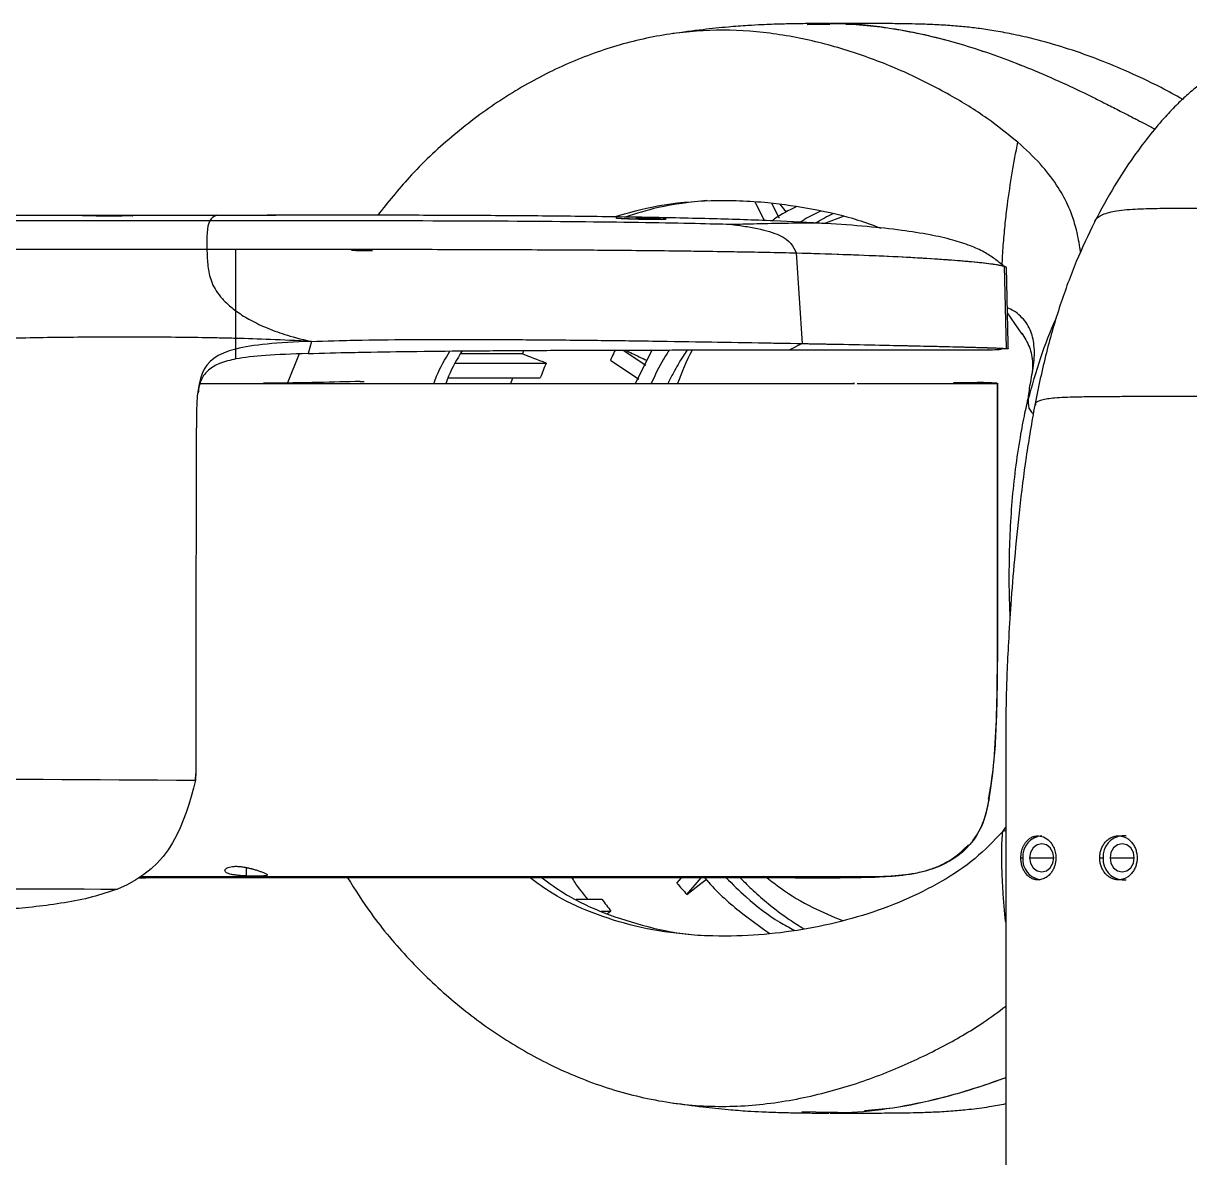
# Model space of a CAD drawing. Header units: millimetres. Extents: x 0 to 1189, y 0 to 841.
# Drawn here: x 578.7 to 651.6, y 315.5 to 386.5 of the extents above; entities that cross this region are included whole.
import ezdxf

# ---------------------------------------------------------------- set-up
doc = ezdxf.new("R2010")
doc.units = ezdxf.units.MM

msp = doc.modelspace()

# ---------------------------------------------------------------- linework, layer by layer
at = {"color": 7, "linetype": 'Continuous', "lineweight": 25}
for p, q in [((627.731, 386.399), (629.142, 386.408)), ((624.465, 375.282), (625.041, 374.13)), ((625.495, 375.222), (625.945, 374.323)), ((626.003, 375.149), (626.417, 374.647)), ((590.723, 374.473), (594.49, 374.472)), ((615.746, 374.281), (615.75, 374.283)), ((625.945, 374.323), (625.991, 374.323)), ((629.982, 374.388), (628.86, 373.975)), ((628.886, 373.944), (628.856, 373.946)), ((627.032, 372.106), (627.407, 366.44)), ((640.193, 366.129), (640.066, 371.273)), ((641.161, 367.018), (640.253, 368.352)), ((596.714, 366.574), (596.51, 365.816)), ((627.407, 366.44), (626.64, 366.039)), ((595.941, 365.794), (595.221, 363.973)), ((609.908, 365.777), (610.024, 366.039)), ((616.204, 366.03), (617.625, 365.083)), ((618.028, 366.039), (616.959, 363.932)), ((639.055, 366.039), (639.855, 366.084)), ((605.726, 365.212), (611.391, 365.212)), ((615.423, 365.396), (617.192, 364.217)), ((599.762, 364.072), (600.015, 364.072)), ((605.259, 364.302), (611.029, 364.302)), ((609.188, 363.932), (609.304, 364.302)), ((630.676, 363.932), (630.583, 363.932)), ((636.882, 364.01), (638.36, 364.01)), ((639.627, 363.945), (639.597, 363.953)), ((589.474, 340.469), (589.474, 339.522)), ((589.472, 339.136), (589.474, 339.522)), ((639.083, 337.965), (639.1, 337.974)), ((639.95, 335.915), (640.141, 336.191)), ((640.141, 335.987), (639.95, 335.915)), ((647.672, 335.652), (647.425, 335.652)), ((585.94, 333.03), (586.338, 333.029)), ((619.574, 332.688), (619.869, 333.029)), ((620.196, 331.993), (621.094, 333.029)), ((647.425, 332.902), (647.672, 332.902)), ((613.282, 331.693), (614.888, 331.693)), ((614.836, 330.937), (615.451, 330.937)), ((615.451, 330.937), (615.225, 330.782)), ((629.147, 318.359), (627.385, 318.398))]:
    msp.add_line(p, q, dxfattribs=at)
at = {"color": 8, "linetype": 'Continuous', "lineweight": 25}
for p, q in [((617.318, 374.287), (617.318, 374.208)), ((640.239, 366.103), (639.873, 366.084)), ((637.883, 335.103), (637.894, 335.105)), ((641.091, 334.277), (641.205, 334.277)), ((641.638, 334.277), (643.153, 334.277)), ((646.021, 334.277), (646.234, 334.277)), ((646.667, 334.277), (648.183, 334.277)), ((592.628, 333.677), (592.628, 333.142)), ((586.035, 333.105), (587.026, 333.106))]:
    msp.add_line(p, q, dxfattribs=at)
at = {"color": 7, "linetype": 'Continuous', "lineweight": 25, "flags": 128}
for points in [[(609.867, 365.806), (606.66, 365.806), (606.041, 365.806)], [(643.153, 334.277), (643.096, 334.612), (642.931, 334.896), (642.686, 335.085), (642.396, 335.152), (642.106, 335.085), (641.86, 334.896), (641.696, 334.612), (641.638, 334.277)], [(648.183, 334.277), (648.125, 334.612), (647.961, 334.896), (647.715, 335.085), (647.425, 335.152), (647.135, 335.085), (646.889, 334.896), (646.725, 334.612), (646.667, 334.277)], [(641.638, 334.277), (641.696, 333.942), (641.86, 333.658), (642.106, 333.469), (642.396, 333.402), (642.686, 333.469), (642.931, 333.658), (643.096, 333.942), (643.153, 334.277)], [(646.667, 334.277), (646.725, 333.942), (646.889, 333.658), (647.135, 333.469), (647.425, 333.402), (647.715, 333.469), (647.961, 333.658), (648.125, 333.942), (648.183, 334.277)], [(620.196, 331.993), (621.077, 332.679), (621.401, 332.932)]]:
    msp.add_lwpolyline(points, dxfattribs=at)
at = {"color": 7, "linetype": 'Continuous', "lineweight": 25}
for centre, radius, start, end in [((642.495, 334.363), 1.293, 94.40195, 183.81126), ((647.524, 334.363), 1.293, 94.40195, 183.81126), ((642.512, 334.197), 1.31, 176.50505, 259.47754), ((647.524, 334.191), 1.293, 176.18874, 265.59805)]:
    msp.add_arc(centre, radius, start, end, dxfattribs=at)
for points, knots in [([(640.894, 379.037), (640.266, 379.541), (638.924, 380.619), (636.589, 382.052), (633.926, 383.409), (630.983, 384.577), (627.836, 385.474), (624.554, 386.011), (621.203, 386.089), (617.857, 385.648), (614.565, 384.733), (611.37, 383.368), (608.312, 381.587), (605.441, 379.408), (602.918, 377.047), (601.498, 375.268), (600.857, 374.464)], [0, 0, 0, 0, 0.054006, 0.115386, 0.182402, 0.253396, 0.32688, 0.401635, 0.476837, 0.552326, 0.628279, 0.704738, 0.781632, 0.858823, 0.936162, 1, 1, 1, 1]), ([(629.078, 386.452), (628.782, 386.451), (628.115, 386.45), (627.113, 386.439), (626.021, 386.416), (625.033, 386.382), (623.91, 386.321), (622.655, 386.226), (621.09, 386.063), (619.925, 385.902), (619.284, 385.814)], [0, 0, 0, 0, 0.102269, 0.230721, 0.337172, 0.459994, 0.544667, 0.660184, 0.813272, 1, 1, 1, 1]), ([(629.078, 386.444), (629.148, 386.446), (629.789, 386.469), (631.022, 386.388), (632.791, 386.199), (634.61, 385.871), (636.434, 385.433), (638.266, 384.889), (640.11, 384.247), (642.015, 383.493), (643.866, 382.679), (645.32, 381.981), (646.398, 381.44), (647.225, 381.02), (648.161, 380.539), (648.922, 380.143), (649.376, 379.907), (649.476, 379.855)], [0, 0, 0, 0, 0.009765, 0.090122, 0.173205, 0.259293, 0.348637, 0.434841, 0.524978, 0.619185, 0.717585, 0.803233, 0.840467, 0.88276, 0.930112, 0.984535, 1, 1, 1, 1]), ([(651.205, 381.714), (650.758, 381.961), (649.571, 382.617), (647.754, 383.465), (645.737, 384.291), (643.868, 384.942), (642.159, 385.43), (640.719, 385.763), (639.585, 385.977), (638.57, 386.131), (637.596, 386.246), (636.597, 386.333), (635.581, 386.39), (634.644, 386.42), (633.866, 386.435), (633.076, 386.444), (632.157, 386.45), (631.157, 386.453), (630.167, 386.454), (629.483, 386.453), (629.141, 386.453)], [0, 0, 0, 0, 0.060019, 0.1594129, 0.2341888, 0.3153375, 0.3919863, 0.4418776, 0.4850635, 0.52169, 0.553788, 0.5879001, 0.6256824, 0.6616009, 0.6958805, 0.7408481, 0.8082187, 0.8660989, 0.9330977, 1, 1, 1, 1]), ([(630.145, 386.414), (630.238, 386.415), (631.317, 386.427), (633.435, 386.104), (636.037, 385.555), (638.266, 384.888), (640.111, 384.247), (642.015, 383.493), (643.866, 382.679), (645.32, 381.981), (646.398, 381.44), (647.225, 381.02), (648.162, 380.538), (648.922, 380.143), (649.376, 379.907), (649.476, 379.855)], [0, 0, 0, 0, 0.013794, 0.159556, 0.314342, 0.405094, 0.49998, 0.599146, 0.70272, 0.792879, 0.832076, 0.876595, 0.926437, 0.983722, 1, 1, 1, 1]), ([(671.162, 385.854), (670.397, 385.854), (668.808, 385.853), (666.515, 385.846), (664.735, 385.835), (663.646, 385.824), (663.105, 385.816), (662.469, 385.804), (661.679, 385.785), (660.766, 385.745), (659.827, 385.678), (659.012, 385.58), (658.324, 385.451), (657.659, 385.294), (656.975, 385.074), (656.19, 384.766), (655.466, 384.452), (654.636, 384.083), (653.819, 383.665), (653, 383.164), (652.253, 382.63), (651.549, 382.047), (650.839, 381.381), (650.062, 380.566), (649.134, 379.473), (648.067, 378.048), (646.882, 376.257), (646.11, 374.818), (645.701, 374.055)], [0, 0, 0, 0, 0.06669, 0.13843, 0.198617, 0.219855, 0.231798, 0.242926, 0.271966, 0.295546, 0.314858, 0.344576, 0.356727, 0.368765, 0.401079, 0.43045, 0.466099, 0.500035, 0.544012, 0.579918, 0.61548, 0.652607, 0.685149, 0.727159, 0.779553, 0.842768, 0.916593, 1, 1, 1, 1]), ([(639.921, 371.365), (639.922, 371.395), (639.935, 371.847), (639.998, 372.717), (640.104, 373.937), (640.273, 375.402), (640.538, 377.097), (640.777, 378.399), (640.894, 379.037)], [0, 0, 0, 0, 0.012118, 0.179831, 0.339446, 0.488084, 0.749392, 1, 1, 1, 1]), ([(644.825, 372.147), (644.81, 372.242), (644.729, 372.765), (644.539, 373.795), (644.062, 375.119), (643.309, 376.441), (642.276, 377.765), (641.381, 378.589), (640.894, 379.037)], [0, 0, 0, 0, 0.034463, 0.190066, 0.376047, 0.54982, 0.755189, 1, 1, 1, 1]), ([(615.609, 374.358), (616.522, 374.613), (618.528, 375.175), (621.779, 375.442), (625.042, 375.338), (628.104, 374.881), (630.466, 374.35), (631.846, 373.835), (632.319, 373.658)], [0, 0, 0, 0, 0.166565, 0.366177, 0.575603, 0.744214, 0.912299, 1, 1, 1, 1]), ([(621.444, 375.381), (620.421, 375.275), (618.692, 375.096), (617.021, 374.564), (616.339, 374.347)], [0, 0, 0, 0, 0.5920319, 1, 1, 1, 1]), ([(627.043, 374.999), (626.574, 374.769), (626.047, 374.512), (625.57, 374.153), (625.519, 374.114)], [0, 0, 0, 0, 0.891851, 1, 1, 1, 1]), ([(574.806, 374.473), (577.067, 374.473), (582.375, 374.473), (587.678, 374.473), (590.723, 374.473)], [0, 0, 0, 0, 0.426002, 1, 1, 1, 1]), ([(583.965, 374.411), (583.934, 374.411), (583.873, 374.411), (583.782, 374.412), (583.692, 374.412), (583.603, 374.412), (583.515, 374.413), (583.428, 374.413), (583.273, 374.415), (583.058, 374.417), (582.815, 374.42), (582.618, 374.424), (582.501, 374.427), (582.437, 374.43), (582.405, 374.432), (582.388, 374.434), (582.391, 374.435), (582.392, 374.435)], [0, 0, 0, 0, 0.036192, 0.072031, 0.107639, 0.143135, 0.178644, 0.214289, 0.250194, 0.375246, 0.500002, 0.62493, 0.749918, 0.812849, 0.875072, 0.937238, 1, 1, 1, 1]), ([(582.392, 374.435), (582.392, 374.436), (582.391, 374.436), (582.395, 374.437), (582.403, 374.438), (582.418, 374.439), (582.447, 374.441), (582.513, 374.443), (582.632, 374.445), (582.829, 374.447), (583.072, 374.448), (583.303, 374.449), (583.5, 374.45), (583.652, 374.45), (583.808, 374.45), (583.914, 374.45), (583.967, 374.45)], [0, 0, 0, 0, 0.031545, 0.063014, 0.094485, 0.126038, 0.188268, 0.250553, 0.374784, 0.500096, 0.625665, 0.749975, 0.812182, 0.874397, 0.93719, 1, 1, 1, 1]), ([(583.967, 374.415), (583.937, 374.415), (583.878, 374.415), (583.789, 374.415), (583.702, 374.415), (583.616, 374.416), (583.53, 374.416), (583.446, 374.416), (583.299, 374.417), (583.095, 374.419), (582.862, 374.421), (582.667, 374.424), (582.544, 374.427), (582.47, 374.429), (582.429, 374.431), (582.401, 374.433), (582.395, 374.434), (582.392, 374.434)], [0, 0, 0, 0, 0.036836, 0.073345, 0.109639, 0.145835, 0.182049, 0.218399, 0.255, 0.377629, 0.500702, 0.623483, 0.746152, 0.809745, 0.872838, 0.93605, 1, 1, 1, 1]), ([(585.54, 374.433), (585.54, 374.432), (585.541, 374.432), (585.535, 374.431), (585.525, 374.429), (585.51, 374.428), (585.49, 374.427), (585.464, 374.426), (585.409, 374.424), (585.3, 374.421), (585.102, 374.418), (584.861, 374.415), (584.628, 374.413), (584.431, 374.412), (584.278, 374.411), (584.123, 374.411), (584.018, 374.411), (583.965, 374.411)], [0, 0, 0, 0, 0.03601, 0.071729, 0.107273, 0.142763, 0.178319, 0.21406, 0.250103, 0.375446, 0.500049, 0.624774, 0.749855, 0.812888, 0.875158, 0.937312, 1, 1, 1, 1]), ([(583.967, 374.45), (583.994, 374.45), (584.047, 374.45), (584.127, 374.45), (584.207, 374.45), (584.311, 374.45), (584.44, 374.449), (584.639, 374.449), (584.873, 374.447), (585.117, 374.445), (585.313, 374.443), (585.431, 374.44), (585.494, 374.438), (585.526, 374.436), (585.543, 374.435), (585.541, 374.433), (585.54, 374.433)], [0, 0, 0, 0, 0.031447, 0.062807, 0.094161, 0.125591, 0.187773, 0.249963, 0.374253, 0.499847, 0.625007, 0.749163, 0.811439, 0.87371, 0.936856, 1, 1, 1, 1]), ([(585.54, 374.432), (585.538, 374.431), (585.534, 374.431), (585.522, 374.43), (585.506, 374.428), (585.485, 374.428), (585.459, 374.427), (585.429, 374.426), (585.367, 374.424), (585.253, 374.422), (585.059, 374.419), (584.827, 374.417), (584.607, 374.416), (584.419, 374.415), (584.271, 374.415), (584.12, 374.415), (584.018, 374.415), (583.967, 374.415)], [0, 0, 0, 0, 0.036538, 0.072781, 0.108837, 0.144817, 0.180834, 0.216998, 0.25342, 0.375976, 0.498919, 0.621951, 0.744837, 0.808689, 0.872095, 0.935663, 1, 1, 1, 1]), ([(628.932, 373.945), (627.835, 374.004), (625.475, 374.131), (621.717, 374.245), (617.567, 374.336), (613.129, 374.397), (608.486, 374.437), (603.702, 374.459), (598.84, 374.47), (595.58, 374.472), (593.949, 374.472)], [0, 0, 0, 0, 0.093949, 0.202202, 0.321535, 0.44898, 0.582459, 0.720101, 0.859955, 1, 1, 1, 1]), ([(617.321, 374.204), (617.291, 374.205), (617.231, 374.206), (617.141, 374.208), (617.053, 374.21), (616.966, 374.213), (616.879, 374.215), (616.795, 374.218), (616.691, 374.222), (616.57, 374.226), (616.436, 374.231), (616.31, 374.237), (616.157, 374.244), (615.992, 374.253), (615.872, 374.262), (615.805, 374.269), (615.769, 374.273), (615.748, 374.277), (615.747, 374.28), (615.746, 374.281)], [0, 0, 0, 0, 0.036228, 0.072079, 0.107677, 0.143151, 0.178631, 0.214251, 0.250145, 0.312344, 0.375136, 0.437818, 0.500119, 0.62505, 0.749952, 0.812385, 0.875009, 0.937416, 1, 1, 1, 1]), ([(617.318, 374.208), (617.289, 374.208), (617.231, 374.21), (617.144, 374.212), (617.058, 374.214), (616.974, 374.216), (616.89, 374.219), (616.808, 374.221), (616.663, 374.226), (616.463, 374.234), (616.232, 374.244), (616.038, 374.254), (615.912, 374.262), (615.835, 374.269), (615.791, 374.273), (615.76, 374.277), (615.751, 374.28), (615.746, 374.281)], [0, 0, 0, 0, 0.036929, 0.073521, 0.109885, 0.146133, 0.182376, 0.218726, 0.255293, 0.378118, 0.501325, 0.624207, 0.746869, 0.810343, 0.873298, 0.936321, 1, 1, 1, 1]), ([(616.999, 374.293), (617.025, 374.292), (617.078, 374.291), (617.158, 374.29), (617.238, 374.289), (617.291, 374.288), (617.318, 374.287)], [0, 0, 0, 0, 0.250437, 0.500191, 0.749851, 1, 1, 1, 1]), ([(617.318, 374.287), (617.344, 374.287), (617.397, 374.286), (617.475, 374.284), (617.553, 374.283), (617.656, 374.28), (617.782, 374.277), (617.977, 374.272), (618.207, 374.265), (618.449, 374.257), (618.646, 374.247), (618.767, 374.24), (618.834, 374.233), (618.87, 374.229), (618.891, 374.225), (618.892, 374.222), (618.893, 374.22)], [0, 0, 0, 0, 0.031453, 0.062816, 0.094158, 0.125548, 0.187773, 0.24994, 0.374267, 0.499842, 0.624945, 0.749128, 0.811569, 0.873723, 0.937037, 1, 1, 1, 1]), ([(628.609, 374.723), (628.49, 374.677), (628.031, 374.497), (627.605, 374.228), (627.288, 374.027)], [0, 0, 0, 0, 0.257871, 1, 1, 1, 1]), ([(629.329, 374.547), (629.153, 374.464), (628.794, 374.292), (628.449, 374.084), (628.272, 373.978)], [0, 0, 0, 0, 0.487149, 1, 1, 1, 1]), ([(623.012, 373.879), (622.632, 373.89), (621.188, 373.93), (617.116, 374.011), (607.735, 374.115), (597.175, 374.115), (590.352, 374.115)], [0, 0, 0, 0, 0.125, 0.25, 0.5, 1, 1, 1, 1]), ([(618.893, 374.22), (618.892, 374.22), (618.89, 374.218), (618.881, 374.216), (618.867, 374.214), (618.848, 374.212), (618.824, 374.21), (618.795, 374.208), (618.736, 374.205), (618.623, 374.201), (618.429, 374.198), (618.195, 374.197), (617.971, 374.198), (617.78, 374.2), (617.629, 374.202), (617.475, 374.204), (617.371, 374.207), (617.318, 374.208)], [0, 0, 0, 0, 0.036716, 0.073104, 0.109278, 0.145357, 0.181456, 0.217696, 0.254191, 0.376748, 0.499596, 0.622541, 0.745158, 0.808889, 0.872187, 0.935681, 1, 1, 1, 1]), ([(618.893, 374.22), (618.894, 374.22), (618.897, 374.218), (618.895, 374.216), (618.89, 374.214), (618.877, 374.211), (618.852, 374.208), (618.805, 374.205), (618.743, 374.201), (618.641, 374.198), (618.477, 374.195), (618.233, 374.193), (617.998, 374.194), (617.797, 374.196), (617.641, 374.198), (617.482, 374.2), (617.375, 374.203), (617.321, 374.204)], [0, 0, 0, 0, 0.0313823, 0.0626337, 0.0938405, 0.1250873, 0.1879101, 0.250166, 0.3129893, 0.3753023, 0.5001758, 0.6250178, 0.749893, 0.8124796, 0.8749671, 0.9374142, 1, 1, 1, 1]), ([(623.012, 373.879), (623.176, 373.86), (623.737, 373.791), (624.919, 373.586), (626.584, 373.091), (626.853, 372.5), (627.032, 372.106)], [0, 0, 0, 0, 0.125, 0.25, 0.5, 1, 1, 1, 1]), ([(640.024, 371.285), (639.836, 371.436), (639.446, 371.75), (638.757, 372.192), (637.877, 372.594), (636.743, 372.953), (635.301, 373.27), (633.509, 373.545), (631.335, 373.78), (629.756, 373.888), (628.899, 373.946)], [0, 0, 0, 0, 0.063814, 0.132441, 0.213074, 0.312756, 0.437451, 0.591683, 0.778573, 1, 1, 1, 1]), ([(645.689, 374.03), (645.303, 373.225), (644.527, 371.608), (643.523, 368.862), (642.636, 365.867), (642.185, 363.696), (641.956, 362.591)], [0, 0, 0, 0, 0.2438473, 0.4893096, 0.7399968, 1, 1, 1, 1]), ([(492.557, 372.339), (500.965, 372.338), (511.475, 372.336), (521.032, 372.333), (523.828, 372.332), (524.747, 372.332), (526.562, 372.332), (531.04, 372.33), (538.711, 372.328), (546.631, 372.327), (551.42, 372.327), (553.373, 372.327), (554.369, 372.328), (557.414, 372.328), (567.938, 372.33), (580.082, 372.334), (590.176, 372.338)], [0, 0, 0, 0, 0.25, 0.3125, 0.3125, 0.34375, 0.34375, 0.375, 0.5, 0.625, 0.65625, 0.65625, 0.6875, 0.6875, 0.75, 1, 1, 1, 1]), ([(590.176, 372.338), (590.184, 372.023), (590.196, 371.551), (590.26, 371.081), (590.32, 370.768), (590.359, 370.612), (590.516, 370.141), (590.676, 369.825), (591.061, 369.329), (591.214, 369.161), (591.567, 368.822), (591.766, 368.653), (591.99, 368.487)], [0, 0, 0, 0, 0.25, 0.375, 0.375, 0.5, 0.5, 0.75, 0.75, 0.875, 0.875, 1, 1, 1, 1]), ([(591.99, 372.338), (593.818, 372.339), (597.468, 372.339), (602.894, 372.335), (608.205, 372.323), (613.323, 372.299), (618.141, 372.26), (622.586, 372.203), (626.592, 372.124), (630.112, 372.019), (633.092, 371.894), (635.539, 371.758), (637.464, 371.618), (638.895, 371.479), (639.802, 371.348), (640.217, 371.247), (640.148, 371.202), (640.125, 371.187)], [0, 0, 0, 0, 0.086474, 0.172612, 0.257289, 0.339471, 0.41826, 0.49167, 0.560782, 0.625735, 0.687338, 0.745052, 0.801407, 0.857266, 0.913423, 0.970594, 1, 1, 1, 1]), ([(591.99, 368.487), (591.99, 368.566), (591.99, 368.724), (591.99, 369.041), (591.99, 369.44), (591.99, 369.919), (591.99, 370.423), (591.99, 370.906), (591.99, 371.391), (591.99, 371.853), (591.99, 372.176), (591.99, 372.338)], [0, 0, 0, 0, 0.0625, 0.125001, 0.250005, 0.375565, 0.499462, 0.642853, 0.749997, 0.874999, 1, 1, 1, 1]), ([(591.99, 368.487), (591.99, 368.607), (591.99, 368.849), (591.99, 369.221), (591.99, 369.603), (591.99, 369.997), (591.99, 370.413), (591.99, 370.871), (591.99, 371.517), (591.99, 372.015), (591.99, 372.338)], [0, 0, 0, 0, 0.094705, 0.191997, 0.291884, 0.394371, 0.499462, 0.615456, 0.749997, 1, 1, 1, 1]), ([(591.99, 368.487), (591.99, 368.607), (591.99, 368.849), (591.99, 369.221), (591.99, 369.603), (591.99, 369.997), (591.99, 370.413), (591.99, 370.871), (591.99, 371.517), (591.99, 372.015), (591.99, 372.338)], [0, 0, 0, 0, 0.094705, 0.191997, 0.291884, 0.394371, 0.499462, 0.615456, 0.749997, 1, 1, 1, 1]), ([(599.223, 372.274), (599.403, 372.27), (599.837, 372.262), (600.27, 372.253), (600.523, 372.248)], [0, 0, 0, 0, 0.416497, 1, 1, 1, 1]), ([(627.032, 372.106), (628.026, 372.078), (629.969, 372.023), (632.542, 371.918), (634.757, 371.805), (636.599, 371.685), (638.21, 371.551), (639.494, 371.407), (639.873, 371.317), (640.063, 371.273)], [0, 0, 0, 0, 0.143063, 0.279803, 0.411751, 0.54044, 0.667366, 0.833187, 1, 1, 1, 1]), ([(627.032, 372.106), (628.026, 372.078), (629.969, 372.023), (632.542, 371.918), (634.758, 371.805), (636.597, 371.685), (638.218, 371.551), (639.456, 371.408), (640.16, 371.276), (640.136, 371.214), (640.125, 371.187)], [0, 0, 0, 0, 0.126761, 0.24792, 0.364834, 0.478859, 0.591322, 0.738248, 0.887223, 1, 1, 1, 1]), ([(640.302, 366.113), (640.283, 366.961), (640.246, 368.654), (640.21, 370.349), (640.192, 371.195)], [0, 0, 0, 0, 0.500417, 1, 1, 1, 1]), ([(591.99, 366.759), (591.99, 366.791), (591.99, 366.861), (591.99, 366.969), (591.99, 367.065), (591.99, 367.139), (591.99, 367.19), (591.99, 367.24), (591.99, 367.309), (591.99, 367.434), (591.99, 367.614), (591.99, 367.831), (591.99, 368.047), (591.989, 368.265), (591.989, 368.412), (591.99, 368.487)], [0, 0, 0, 0, 0.056845, 0.123492, 0.191976, 0.224415, 0.254324, 0.281215, 0.312214, 0.374597, 0.500148, 0.625298, 0.750119, 0.871347, 1, 1, 1, 1]), ([(591.99, 368.487), (592.227, 368.31), (592.494, 368.135), (593.112, 367.789), (593.468, 367.616), (594.037, 367.373), (594.233, 367.294), (594.63, 367.145), (594.83, 367.075), (595.484, 366.868), (595.992, 366.733), (596.714, 366.574)], [0, 0, 0, 0, 0.25, 0.25, 0.5, 0.5, 0.625, 0.625, 0.75, 0.75, 1, 1, 1, 1]), ([(591.99, 366.759), (591.99, 366.796), (591.99, 366.881), (591.99, 367.025), (591.99, 367.201), (591.99, 367.401), (591.99, 367.682), (591.99, 368.044), (591.99, 368.336), (591.99, 368.487)], [0, 0, 0, 0, 0.0661, 0.150872, 0.254325, 0.374645, 0.50015, 0.742768, 1, 1, 1, 1]), ([(591.99, 368.487), (592.227, 368.31), (592.494, 368.135), (593.112, 367.789), (593.468, 367.616), (594.037, 367.373), (594.233, 367.294), (594.63, 367.145), (594.83, 367.075), (595.484, 366.868), (595.992, 366.733), (596.714, 366.574)], [0, 0, 0, 0, 0.25, 0.25, 0.5, 0.5, 0.625, 0.625, 0.75, 0.75, 1, 1, 1, 1]), ([(591.99, 366.759), (591.99, 366.796), (591.99, 366.881), (591.99, 367.025), (591.99, 367.201), (591.99, 367.401), (591.99, 367.682), (591.99, 368.044), (591.99, 368.336), (591.99, 368.487)], [0, 0, 0, 0, 0.0661, 0.150872, 0.254325, 0.374645, 0.50015, 0.742768, 1, 1, 1, 1]), ([(641.545, 362.912), (641.583, 363.235), (641.667, 363.937), (641.928, 365.119), (641.96, 366.108), (641.832, 366.84), (641.677, 367.318), (641.425, 367.763), (641.077, 368.158), (640.7, 368.472), (640.377, 368.61), (640.246, 368.666)], [0, 0, 0, 0, 0.149252, 0.325222, 0.520934, 0.602089, 0.684186, 0.769347, 0.8565, 0.941822, 1, 1, 1, 1]), ([(641.545, 362.912), (641.795, 363.802), (642.287, 365.549), (642.944, 367.24), (643.306, 368.02), (643.317, 368.044)], [0, 0, 0, 0, 0.501324, 0.984517, 1, 1, 1, 1]), ([(641.143, 367.09), (641.318, 366.81), (641.654, 366.274), (641.855, 365.368), (641.803, 364.733), (641.783, 364.495)], [0, 0, 0, 0, 0.405371, 0.777323, 1, 1, 1, 1]), ([(591.99, 366.759), (591.641, 366.768), (591.294, 366.776), (590.592, 366.791), (590.236, 366.797), (589.149, 366.815), (587.662, 366.834), (586.151, 366.842), (584.654, 366.844), (583.916, 366.842), (581.726, 366.829), (580.293, 366.811), (577.419, 366.76), (575.982, 366.729), (574.572, 366.692)], [0, 0, 0, 0, 0.0625, 0.0625, 0.125, 0.125, 0.25, 0.375, 0.375, 0.5, 0.5, 0.75, 0.75, 1, 1, 1, 1]), ([(591.99, 366.098), (591.99, 366.119), (591.99, 366.159), (591.99, 366.216), (591.99, 366.278), (591.989, 366.347), (591.99, 366.411), (591.99, 366.464), (591.99, 366.505), (591.99, 366.545), (591.99, 366.599), (591.99, 366.67), (591.99, 366.729), (591.99, 366.759)], [0, 0, 0, 0, 0.0880149, 0.1716376, 0.2521651, 0.3733821, 0.4987546, 0.5649591, 0.6294513, 0.6910063, 0.7509218, 0.8710132, 1, 1, 1, 1]), ([(591.99, 366.098), (591.99, 366.118), (591.99, 366.157), (591.99, 366.213), (591.99, 366.281), (591.99, 366.35), (591.99, 366.453), (591.99, 366.582), (591.99, 366.7), (591.99, 366.759)], [0, 0, 0, 0, 0.081885, 0.165895, 0.252206, 0.39187, 0.498838, 0.750924, 1, 1, 1, 1]), ([(591.99, 366.098), (591.99, 366.118), (591.99, 366.157), (591.99, 366.213), (591.99, 366.281), (591.99, 366.35), (591.99, 366.453), (591.99, 366.582), (591.99, 366.7), (591.99, 366.759)], [0, 0, 0, 0, 0.081885, 0.165895, 0.252206, 0.39187, 0.498838, 0.750924, 1, 1, 1, 1]), ([(596.714, 366.574), (597.64, 366.602), (599.647, 366.662), (602.855, 366.693), (606.414, 366.702), (610.209, 366.684), (614.126, 366.648), (617.978, 366.599), (621.66, 366.542), (625.08, 366.483), (628.224, 366.425), (631.014, 366.37), (633.607, 366.317), (635.921, 366.265), (637.841, 366.217), (639.233, 366.175), (640.04, 366.142), (640.367, 366.121), (640.284, 366.114), (640.275, 366.114)], [0, 0, 0, 0, 0.046816, 0.101533, 0.162329, 0.227413, 0.295055, 0.363616, 0.427758, 0.49031, 0.550469, 0.608112, 0.663826, 0.729912, 0.795028, 0.860012, 0.925547, 0.992165, 1, 1, 1, 1]), ([(627.407, 366.44), (628.399, 366.421), (630.348, 366.384), (632.897, 366.332), (635.081, 366.284), (636.884, 366.241), (638.45, 366.2), (639.669, 366.16), (640.012, 366.14), (640.182, 366.129)], [0, 0, 0, 0, 0.14052, 0.275903, 0.407701, 0.537338, 0.666069, 0.834973, 1, 1, 1, 1]), ([(591.99, 366.098), (589.626, 365.504), (589.527, 364.176), (589.513, 360.996), (589.513, 360.886), (589.513, 360.871), (589.513, 360.87), (589.513, 360.867), (589.513, 360.862), (589.513, 360.845), (589.512, 360.805), (589.512, 360.669), (589.511, 360.339), (589.508, 359.595), (589.503, 357.971), (589.489, 352.098), (589.48, 344.897), (589.472, 339.136)], [0, 0, 0, 0, 0.25, 0.257813, 0.258789, 0.258789, 0.259033, 0.259033, 0.259277, 0.259766, 0.261719, 0.265625, 0.28125, 0.3125, 0.375, 0.5, 1, 1, 1, 1]), ([(596.51, 365.816), (597.421, 365.841), (599.396, 365.894), (602.551, 365.942), (606.051, 365.981), (609.782, 366.007), (613.631, 366.024), (617.41, 366.034), (621.018, 366.038), (624.364, 366.039), (627.43, 366.039), (630.144, 366.039), (632.657, 366.039), (634.891, 366.039), (636.733, 366.039), (638.061, 366.039), (638.819, 366.039), (639.122, 366.039), (639.042, 366.039), (639.036, 366.039)], [0, 0, 0, 0, 0.0474833, 0.1030158, 0.1647172, 0.2307434, 0.2993087, 0.3687166, 0.4335273, 0.4965632, 0.5569546, 0.6145429, 0.66995, 0.735398, 0.7996816, 0.8637407, 0.9283431, 0.9940846, 1, 1, 1, 1]), ([(604.37, 363.932), (604.427, 364.089), (604.689, 364.814), (605.076, 365.464), (605.379, 365.972)], [0, 0, 0, 0, 0.2170076, 1, 1, 1, 1]), ([(606.133, 365.979), (605.828, 365.468), (605.439, 364.817), (605.177, 364.089), (605.12, 363.932)], [0, 0, 0, 0, 0.783684, 1, 1, 1, 1]), ([(615.715, 366.039), (615.676, 365.955), (615.576, 365.743), (615.481, 365.527), (615.423, 365.396)], [0, 0, 0, 0, 0.39395, 1, 1, 1, 1]), ([(616.345, 366.031), (616.635, 365.891), (617.085, 365.673), (617.534, 365.456), (617.693, 365.379)], [0, 0, 0, 0, 0.64605, 1, 1, 1, 1]), ([(619.109, 366.039), (618.98, 365.848), (618.537, 365.191), (618.2, 364.454), (617.962, 363.932)], [0, 0, 0, 0, 0.292046, 1, 1, 1, 1]), ([(620.209, 366.039), (620.124, 365.91), (619.822, 365.445), (619.416, 364.745), (619.122, 364.157), (619.009, 363.932)], [0, 0, 0, 0, 0.192754, 0.690702, 1, 1, 1, 1]), ([(620.537, 366.039), (620.528, 366.023), (620.155, 365.363), (619.877, 364.639), (619.606, 363.932)], [0, 0, 0, 0, 0.024316, 1, 1, 1, 1]), ([(626.64, 366.039), (627.605, 366.039), (629.497, 366.039), (631.971, 366.039), (634.081, 366.039), (635.817, 366.039), (637.315, 366.039), (638.471, 366.039), (638.788, 366.039), (638.944, 366.039)], [0, 0, 0, 0, 0.142167, 0.278483, 0.410646, 0.540235, 0.668666, 0.837037, 1, 1, 1, 1]), ([(639.029, 366.039), (639.224, 366.05), (639.51, 366.066), (639.767, 366.079), (639.848, 366.083)], [0, 0, 0, 0, 0.684769, 1, 1, 1, 1]), ([(591.99, 365.473), (591.644, 365.397), (591.032, 365.263), (590.261, 364.837), (589.753, 364.181), (589.669, 363.648), (589.623, 363.36)], [0, 0, 0, 0, 0.306576, 0.542166, 0.752322, 1, 1, 1, 1]), ([(589.767, 363.932), (590.239, 363.932), (591.961, 363.932), (595.234, 363.932), (599.491, 363.932), (603.897, 363.932), (608.35, 363.932), (612.773, 363.932), (617.086, 363.932), (621.22, 363.932), (625.077, 363.932), (628.284, 363.932), (629.986, 363.932), (630.676, 363.932)], [0, 0, 0, 0, 0.037561, 0.137093, 0.236555, 0.335869, 0.435111, 0.534467, 0.633959, 0.733488, 0.832925, 0.932215, 1, 1, 1, 1]), ([(630.851, 363.932), (631.125, 363.932), (632.45, 363.932), (634.371, 363.932), (636.56, 363.932), (638.171, 363.932), (639.278, 363.934), (639.511, 363.942), (639.627, 363.945)], [0, 0, 0, 0, 0.049572, 0.239959, 0.430586, 0.621187, 0.811182, 1, 1, 1, 1]), ([(639.069, 337.944), (639.152, 338.426), (639.333, 339.469), (639.494, 341.124), (639.559, 342.517), (639.589, 343.488), (639.602, 343.996), (639.612, 344.447), (639.62, 344.901), (639.644, 346.601), (639.642, 350.048), (639.641, 353.657), (639.64, 356.446), (639.64, 357.999), (639.64, 359.909), (639.639, 361.922), (639.639, 363.274), (639.639, 363.953)], [0, 0, 0, 0, 0.056621, 0.122224, 0.192843, 0.216805, 0.234031, 0.251352, 0.268769, 0.286284, 0.447127, 0.66564, 0.701898, 0.768243, 0.844364, 0.921842, 1, 1, 1, 1]), ([(639.1, 337.974), (639.229, 338.663), (639.45, 340.32), (639.627, 344.246), (639.627, 349.463), (639.627, 356.227), (639.627, 361.373), (639.627, 363.945)], [0, 0, 0, 0, 0.125, 0.25, 0.5, 0.75, 1, 1, 1, 1]), ([(641.957, 362.596), (641.768, 361.513), (641.394, 359.365), (640.995, 356.121), (640.686, 353.046), (640.465, 350.279), (640.312, 347.911), (640.216, 345.929), (640.165, 344.235), (640.138, 342.25), (640.142, 339.827), (640.141, 336.974), (640.141, 334.296), (640.141, 332.037), (640.141, 330.244), (640.141, 328.792), (640.141, 327.309), (640.141, 325.665), (640.141, 323.845), (640.141, 321.987), (640.141, 319.972), (640.141, 317.65), (640.141, 314.958), (640.141, 311.979), (640.141, 308.864), (640.141, 305.845), (640.141, 303.463), (640.141, 301.644), (640.141, 300.139), (640.141, 298.306), (640.141, 296.093), (640.141, 293.602), (640.142, 291.313), (640.14, 289.34), (640.15, 287.665), (640.188, 285.879), (640.274, 283.821), (640.423, 281.372), (640.642, 278.492), (640.956, 275.27), (641.367, 271.857), (641.759, 269.597), (641.957, 268.458)], [0, 0, 0, 0, 0.036311, 0.07202, 0.105554, 0.135462, 0.160515, 0.180978, 0.198373, 0.21408, 0.243678, 0.274893, 0.304174, 0.328241, 0.346243, 0.360774, 0.374116, 0.393054, 0.412688, 0.431598, 0.451736, 0.476321, 0.504914, 0.536758, 0.570383, 0.603289, 0.632078, 0.645613, 0.660726, 0.679612, 0.703497, 0.730606, 0.75828, 0.775788, 0.792912, 0.811156, 0.832242, 0.858107, 0.889095, 0.924263, 0.96185, 1, 1, 1, 1]), ([(641.597, 363.299), (641.551, 363.094), (641.465, 362.717), (641.273, 361.856), (641.012, 360.489), (640.729, 358.617), (640.516, 356.588), (640.388, 354.553), (640.338, 352.53), (640.339, 350.766), (640.387, 349.683), (640.406, 349.267)], [0, 0, 0, 0, 0.065181, 0.119874, 0.239038, 0.379621, 0.517644, 0.65247, 0.785312, 0.917381, 1, 1, 1, 1]), ([(488.714, 339.502), (494.168, 339.477), (503.238, 339.471), (513.784, 339.478), (518.85, 339.479), (521.305, 339.479), (522.511, 339.478), (523.108, 339.478), (523.405, 339.477), (523.553, 339.477), (523.627, 339.477), (523.664, 339.477), (523.682, 339.477), (523.691, 339.477), (523.695, 339.477), (523.698, 339.477), (523.7, 339.477), (529.101, 339.472), (536.271, 339.446), (544.553, 339.399), (548.867, 339.372), (551.091, 339.358), (552.223, 339.351), (552.795, 339.348), (553.082, 339.346), (553.225, 339.345), (553.298, 339.344), (553.334, 339.344), (553.352, 339.344), (553.361, 339.344), (553.365, 339.344), (553.367, 339.344), (553.368, 339.344), (553.368, 339.344), (563.918, 339.279), (576.695, 339.207), (589.472, 339.136)], [0, 0, 0, 0, 0.125, 0.1875, 0.21875, 0.234375, 0.242187, 0.246094, 0.248047, 0.249023, 0.249512, 0.249756, 0.249878, 0.249939, 0.249969, 0.249969, 0.25, 0.25, 0.5, 0.625, 0.6875, 0.71875, 0.734375, 0.742187, 0.746094, 0.748047, 0.749023, 0.749512, 0.749756, 0.749878, 0.749939, 0.749969, 0.749969, 0.75, 0.75, 1, 1, 1, 1]), ([(637.912, 335.103), (638.18, 335.481), (638.8, 336.353), (638.993, 337.382), (639.103, 337.966)], [0, 0, 0, 0, 0.4329576, 1, 1, 1, 1]), ([(639.95, 335.915), (639.39, 335.334), (638.225, 334.125), (636.104, 332.734), (633.74, 331.555), (631.169, 330.629), (628.475, 329.947), (625.729, 329.517), (622.861, 329.332), (619.937, 329.451), (617.013, 329.93), (614.29, 330.788), (612.061, 331.8), (610.844, 332.694), (610.389, 333.029)], [0, 0, 0, 0, 0.071192, 0.148021, 0.22996, 0.315805, 0.403972, 0.492666, 0.580004, 0.678156, 0.772017, 0.861886, 0.948288, 1, 1, 1, 1]), ([(640.141, 330.255), (640.123, 330.404), (640.066, 330.88), (640.005, 331.696), (639.937, 332.716), (639.899, 333.747), (639.875, 334.829), (639.924, 335.537), (639.95, 335.915)], [0, 0, 0, 0, 0.077397, 0.247697, 0.424536, 0.610496, 0.791696, 1, 1, 1, 1]), ([(641.091, 334.277), (641.092, 334.305), (641.092, 334.361), (641.098, 334.444), (641.106, 334.525), (641.118, 334.606), (641.133, 334.684), (641.152, 334.762), (641.175, 334.838), (641.202, 334.912), (641.232, 334.985), (641.267, 335.056), (641.306, 335.126), (641.35, 335.195), (641.429, 335.304), (641.557, 335.439), (641.75, 335.566), (641.967, 335.643), (642.258, 335.665), (642.619, 335.568), (642.899, 335.322), (643.057, 335.101), (643.137, 334.955), (643.201, 334.799), (643.246, 334.634), (643.274, 334.458), (643.278, 334.338), (643.279, 334.277)], [0, 0, 0, 0, 0.019408, 0.038574, 0.057558, 0.076425, 0.095246, 0.114094, 0.133049, 0.152196, 0.171623, 0.191426, 0.211703, 0.232557, 0.254096, 0.317579, 0.382098, 0.448518, 0.514977, 0.635021, 0.756258, 0.797197, 0.837271, 0.876987, 0.916934, 0.957735, 1, 1, 1, 1]), ([(646.021, 334.277), (646.022, 334.3), (646.022, 334.345), (646.027, 334.412), (646.034, 334.48), (646.047, 334.568), (646.07, 334.677), (646.121, 334.846), (646.212, 335.046), (646.358, 335.256), (646.537, 335.428), (646.74, 335.555), (646.96, 335.634), (647.19, 335.661), (647.421, 335.634), (647.641, 335.556), (647.844, 335.428), (648.023, 335.256), (648.17, 335.046), (648.261, 334.846), (648.312, 334.678), (648.34, 334.547), (648.358, 334.413), (648.36, 334.322), (648.361, 334.277)], [0, 0, 0, 0, 0.015723, 0.031418, 0.047122, 0.06287, 0.093937, 0.125128, 0.187311, 0.250084, 0.312859, 0.375047, 0.437235, 0.500009, 0.562784, 0.624971, 0.687157, 0.749932, 0.812706, 0.87489, 0.906005, 0.937149, 0.968562, 1, 1, 1, 1]), ([(632.225, 333.093), (632.496, 333.106), (633.065, 333.133), (633.94, 333.221), (634.803, 333.371), (635.509, 333.579), (636.047, 333.8), (636.463, 334.012), (637.094, 334.393), (637.508, 334.8), (637.813, 335.1)], [0, 0, 0, 0, 0.133039, 0.279012, 0.431391, 0.561986, 0.639082, 0.716644, 0.791333, 1, 1, 1, 1]), ([(643.279, 334.277), (643.279, 334.251), (643.278, 334.199), (643.273, 334.122), (643.264, 334.046), (643.252, 333.971), (643.236, 333.897), (643.217, 333.824), (643.176, 333.695), (643.099, 333.518), (642.946, 333.29), (642.739, 333.086), (642.475, 332.944), (642.213, 332.893), (641.967, 332.911), (641.751, 332.988), (641.557, 333.115), (641.393, 333.288), (641.261, 333.496), (641.181, 333.697), (641.135, 333.868), (641.11, 334.003), (641.094, 334.139), (641.092, 334.231), (641.091, 334.277)], [0, 0, 0, 0, 0.018048, 0.035896, 0.053599, 0.071214, 0.088798, 0.106406, 0.12409, 0.184173, 0.243435, 0.326278, 0.405558, 0.48556, 0.551798, 0.618446, 0.682531, 0.746458, 0.810106, 0.872091, 0.904635, 0.93656, 0.968233, 1, 1, 1, 1]), ([(648.361, 334.277), (648.361, 334.254), (648.36, 334.209), (648.356, 334.141), (648.349, 334.074), (648.336, 333.985), (648.312, 333.876), (648.261, 333.708), (648.17, 333.508), (648.023, 333.298), (647.844, 333.126), (647.641, 332.999), (647.42, 332.92), (647.19, 332.893), (646.96, 332.92), (646.74, 332.999), (646.537, 333.126), (646.358, 333.298), (646.212, 333.508), (646.121, 333.708), (646.07, 333.877), (646.042, 334.008), (646.025, 334.141), (646.023, 334.232), (646.021, 334.277)], [0, 0, 0, 0, 0.015745, 0.031447, 0.047143, 0.062871, 0.094025, 0.125129, 0.187313, 0.250087, 0.312862, 0.375049, 0.437236, 0.50001, 0.562784, 0.624972, 0.68716, 0.749935, 0.812708, 0.874891, 0.906063, 0.937149, 0.968587, 1, 1, 1, 1]), ([(592.628, 333.142), (592.603, 333.143), (592.553, 333.145), (592.478, 333.149), (592.405, 333.154), (592.333, 333.159), (592.262, 333.164), (592.192, 333.17), (592.066, 333.183), (591.893, 333.204), (591.694, 333.241), (591.527, 333.287), (591.403, 333.343), (591.324, 333.408), (591.295, 333.478), (591.315, 333.551), (591.385, 333.62), (591.503, 333.68), (591.668, 333.724), (591.871, 333.748), (592.068, 333.748), (592.235, 333.736), (592.363, 333.721), (592.495, 333.702), (592.583, 333.685), (592.628, 333.677)], [0, 0, 0, 0, 0.017952, 0.035672, 0.05322, 0.070656, 0.088039, 0.105423, 0.122858, 0.183604, 0.244387, 0.306117, 0.368998, 0.430975, 0.494038, 0.557204, 0.620086, 0.683887, 0.74669, 0.810049, 0.873198, 0.904613, 0.936005, 0.967696, 1, 1, 1, 1]), ([(592.628, 333.677), (592.653, 333.672), (592.702, 333.662), (592.775, 333.645), (592.848, 333.628), (592.92, 333.61), (592.992, 333.591), (593.063, 333.572), (593.189, 333.536), (593.364, 333.482), (593.563, 333.413), (593.73, 333.35), (593.855, 333.294), (593.934, 333.248), (593.962, 333.21), (593.938, 333.181), (593.863, 333.159), (593.741, 333.144), (593.575, 333.134), (593.373, 333.129), (593.179, 333.128), (593.014, 333.13), (592.887, 333.133), (592.758, 333.136), (592.672, 333.14), (592.628, 333.142)], [0, 0, 0, 0, 0.017865, 0.03571, 0.053587, 0.071544, 0.089634, 0.107909, 0.12642, 0.189057, 0.252266, 0.315215, 0.377519, 0.441252, 0.503995, 0.566097, 0.627947, 0.689744, 0.751828, 0.813871, 0.875847, 0.90744, 0.938413, 0.969144, 1, 1, 1, 1]), ([(589.254, 333.029), (589.088, 333.029), (588.682, 333.029), (588.107, 333.029), (587.537, 333.029), (586.987, 333.029), (586.565, 333.029), (586.329, 333.029), (586.354, 333.029), (586.364, 333.029)], [0, 0, 0, 0, 0.072075, 0.177249, 0.304842, 0.437833, 0.636212, 0.848831, 1, 1, 1, 1]), ([(589.254, 333.029), (589.213, 333.029), (589.065, 333.029), (588.698, 333.031), (587.985, 333.039), (587.387, 333.068), (587.026, 333.106)], [0, 0, 0, 0, 0.125, 0.25, 0.5, 1, 1, 1, 1]), ([(622.907, 333.029), (622.825, 333.029), (622.657, 333.029), (622.396, 333.029), (622.122, 333.029), (621.676, 333.029), (621.049, 333.029), (619.859, 333.029), (618.225, 333.029), (616.064, 333.029), (613.723, 333.029), (611.211, 333.029), (608.604, 333.029), (605.958, 333.029), (603.317, 333.029), (600.725, 333.029), (598.236, 333.029), (595.927, 333.029), (593.805, 333.029), (592.209, 333.029), (591.052, 333.029), (590.413, 333.029), (589.924, 333.029), (589.58, 333.029), (589.36, 333.029), (589.254, 333.029)], [0, 0, 0, 0, 0.007896, 0.016163, 0.024803, 0.033818, 0.058119, 0.083167, 0.143027, 0.205418, 0.274565, 0.347747, 0.423589, 0.5, 0.576402, 0.652253, 0.725428, 0.794582, 0.856966, 0.916833, 0.941874, 0.966182, 0.978116, 0.989387, 1, 1, 1, 1]), ([(598.967, 333.029), (599.446, 332.277), (600.603, 330.457), (602.788, 327.897), (605.434, 325.356), (608.313, 323.186), (611.49, 321.333), (614.948, 319.886), (618.649, 318.951), (622.406, 318.626), (626.133, 318.946), (629.707, 319.765), (633.043, 320.941), (636.038, 322.357), (638.407, 323.7), (639.677, 324.651), (640.141, 324.998)], [0, 0, 0, 0, 0.0520906, 0.1260829, 0.2000471, 0.273869, 0.3474023, 0.4292438, 0.5104657, 0.5911564, 0.6714975, 0.750846, 0.8263903, 0.8976975, 0.9626153, 1, 1, 1, 1]), ([(611.138, 333.029), (611.594, 332.693), (612.815, 331.796), (615.05, 330.772), (617.786, 329.917), (619.968, 329.483), (621.228, 329.427), (621.5, 329.415)], [0, 0, 0, 0, 0.148263, 0.396097, 0.654563, 0.925289, 1, 1, 1, 1]), ([(614.001, 331.693), (613.714, 332.034), (613.36, 332.453), (613.081, 332.938), (613.029, 333.029)], [0, 0, 0, 0, 0.812954, 1, 1, 1, 1]), ([(621.32, 333.029), (621.36, 332.981), (622.004, 332.201), (623.351, 330.991), (624.741, 329.999), (625.387, 329.537)], [0, 0, 0, 0, 0.034392, 0.550726, 1, 1, 1, 1]), ([(622.651, 333.029), (623.061, 332.623), (624.107, 331.587), (625.546, 330.493), (626.603, 329.911), (626.905, 329.745)], [0, 0, 0, 0, 0.315945, 0.804546, 1, 1, 1, 1]), ([(624.985, 333.106), (624.648, 333.068), (624.09, 333.039), (623.426, 333.031), (623.083, 333.029), (622.945, 333.029), (622.907, 333.029)], [0, 0, 0, 0, 0.5, 0.75, 0.875, 1, 1, 1, 1]), ([(626.973, 333.029), (626.966, 333.029), (626.954, 333.029), (626.93, 333.029), (626.902, 333.029), (626.869, 333.029), (626.832, 333.029), (626.79, 333.029), (626.743, 333.029), (626.692, 333.029), (626.636, 333.029), (626.576, 333.029), (626.418, 333.029), (626.117, 333.029), (625.584, 333.029), (624.946, 333.029), (624.346, 333.029), (623.838, 333.029), (623.531, 333.029), (623.279, 333.029), (623.094, 333.029), (622.968, 333.029), (622.907, 333.029)], [0, 0, 0, 0, 0.027887, 0.055727, 0.08352, 0.11127, 0.13898, 0.166652, 0.194288, 0.221891, 0.249464, 0.27701, 0.30453, 0.450874, 0.589178, 0.713942, 0.833672, 0.883752, 0.932366, 0.956233, 0.978774, 1, 1, 1, 1]), ([(623.53, 333.029), (623.799, 332.759), (624.366, 332.189), (625.388, 331.318), (626.441, 330.511), (627.205, 330.032), (627.511, 329.84)], [0, 0, 0, 0, 0.218712, 0.462133, 0.784062, 1, 1, 1, 1]), ([(625.216, 333.029), (625.493, 332.813), (626.4, 332.107), (627.964, 331.168), (629.302, 330.617), (629.925, 330.36)], [0, 0, 0, 0, 0.190814, 0.623235, 1, 1, 1, 1]), ([(584.58, 332.327), (584.057, 332.148), (582.944, 331.768), (581.208, 331.444), (579.434, 331.204), (577.874, 331.07), (576.595, 330.997), (575.641, 330.964), (574.968, 330.952), (574.805, 330.952), (574.736, 330.952)], [0, 0, 0, 0, 0.1209389, 0.2572591, 0.4040948, 0.5566335, 0.6775692, 0.7973754, 0.9145709, 1, 1, 1, 1]), ([(640.141, 320.525), (639.48, 320.29), (638.128, 319.812), (635.776, 319.143), (633.108, 318.599), (630.771, 318.297), (629.437, 318.347), (629.083, 318.36)], [0, 0, 0, 0, 0.184354, 0.376304, 0.644754, 0.905794, 1, 1, 1, 1]), ([(640.141, 320.528), (639.912, 320.442), (639.113, 320.144), (637.75, 319.707), (635.631, 319.117), (633.494, 318.635), (631.899, 318.502), (631.31, 318.453)], [0, 0, 0, 0, 0.080171, 0.278896, 0.46932, 0.804067, 1, 1, 1, 1]), ([(619.279, 318.957), (619.92, 318.868), (621.086, 318.707), (622.649, 318.543), (623.901, 318.448), (625.022, 318.387), (626.01, 318.353), (627.106, 318.329), (628.113, 318.318), (628.784, 318.317), (629.082, 318.316)], [0, 0, 0, 0, 0.186676, 0.339506, 0.454519, 0.538844, 0.66163, 0.768267, 0.897107, 1, 1, 1, 1]), ([(629.146, 318.315), (629.498, 318.315), (630.199, 318.314), (631.207, 318.315), (632.118, 318.318), (632.873, 318.322), (633.485, 318.328), (634.028, 318.336), (634.743, 318.35), (635.738, 318.385), (636.8, 318.45), (637.948, 318.558), (639.066, 318.7), (639.802, 318.841), (640.141, 318.906)], [0, 0, 0, 0, 0.1277954, 0.2547626, 0.3634808, 0.4516991, 0.5196833, 0.5692139, 0.6346693, 0.7053869, 0.7786954, 0.8428309, 0.9275155, 1, 1, 1, 1])]:
    msp.add_open_spline(points, degree=3, knots=knots, dxfattribs=at)
for points in [[(590.723, 374.473), (590.964, 374.473), (590.552, 374.471), (590.352, 374.115)], [(590.352, 374.115), (576.705, 374.115), (563.924, 374.114), (553.049, 374.113)], [(590.352, 374.115), (590.152, 373.759), (590.164, 373.048), (590.176, 372.338)], [(553.379, 372.327), (563.932, 372.328), (576.717, 372.333), (590.176, 372.338)], [(590.176, 372.338), (603.635, 372.342), (617.767, 372.345), (627.032, 372.106)], [(590.176, 372.338), (590.78, 372.338), (591.384, 372.338), (591.99, 372.338)], [(591.99, 372.338), (604.892, 372.342), (618.183, 372.335), (627.032, 372.106)], [(596.714, 366.574), (594.808, 366.669), (593.381, 366.723), (591.99, 366.759)], [(596.714, 366.574), (594.808, 366.669), (593.381, 366.723), (591.99, 366.759)], [(596.714, 366.574), (594.556, 366.492), (593.046, 366.364), (591.99, 366.098)], [(596.714, 366.574), (594.556, 366.492), (593.046, 366.364), (591.99, 366.098)], [(596.714, 366.574), (603.87, 366.845), (618.155, 366.613), (627.407, 366.44)], [(591.99, 365.473), (591.99, 365.683), (591.99, 365.892), (591.99, 366.098)], [(591.99, 365.473), (591.99, 365.683), (591.99, 365.892), (591.99, 366.098)], [(591.99, 365.473), (591.99, 365.683), (591.99, 365.892), (591.99, 366.098)], [(596.51, 365.816), (594.468, 365.751), (593.018, 365.667), (591.99, 365.473)], [(596.51, 365.816), (594.468, 365.751), (593.018, 365.667), (591.99, 365.473)], [(596.51, 365.816), (603.547, 366.039), (617.619, 366.039), (626.64, 366.039)], [(611.391, 365.212), (610.883, 365.41), (610.375, 365.608), (609.867, 365.806)], [(640.206, 366.128), (640.322, 366.118), (640.333, 366.11), (640.239, 366.103)], [(611.391, 365.212), (611.266, 364.911), (611.146, 364.608), (611.029, 364.302)], [(599.762, 364.072), (598.084, 364.025), (596.405, 363.979), (593.708, 363.956)], [(639.577, 363.959), (639.39, 363.973), (638.875, 363.991), (638.36, 364.01)], [(553.37, 339.344), (563.918, 339.281), (576.695, 339.208), (589.472, 339.136)], [(589.472, 339.136), (588.732, 336.414), (587.992, 333.693), (584.58, 332.327)], [(639.1, 337.974), (638.97, 337.285), (638.673, 336.185), (638.183, 335.437), (637.894, 335.105)], [(637.894, 335.105), (637.315, 334.442), (635.802, 333.455), (633.848, 333.172), (632.494, 333.101)], [(587.026, 333.106), (589.249, 333.106), (594.953, 333.103), (605.746, 333.1), (616.66, 333.103), (622.6, 333.106), (624.985, 333.106)], [(619.574, 332.688), (619.777, 332.452), (619.985, 332.22), (620.196, 331.993)], [(624.985, 333.106), (627.37, 333.106), (630.967, 333.103), (632.368, 333.101), (632.494, 333.101)], [(626.973, 333.029), (629.409, 333.029), (631.14, 333.03), (632.494, 333.101)], [(552.555, 332.365), (562.288, 332.354), (573.434, 332.341), (584.58, 332.327)], [(614.888, 331.693), (615.072, 331.438), (615.26, 331.186), (615.451, 330.937)]]:
    msp.add_open_spline(points, degree=3, dxfattribs=at)
at = {"color": 8, "linetype": 'Continuous', "lineweight": 25}
for points, knots in [([(645.712, 374.021), (645.72, 374.056), (645.771, 374.28), (646.235, 374.56), (647.162, 374.781), (648.402, 374.863), (649.896, 374.902), (651.185, 374.911), (652.331, 374.916), (653.243, 374.92), (654.273, 374.922), (655.367, 374.924), (656.517, 374.924), (657.719, 374.924), (658.536, 374.924), (658.952, 374.923)], [0, 0, 0, 0, 0.01096, 0.069327, 0.142628, 0.243993, 0.343777, 0.468003, 0.52123, 0.590175, 0.664038, 0.742386, 0.824785, 0.910801, 1, 1, 1, 1]), ([(628.856, 373.946), (628.822, 373.948), (628.713, 373.956), (628.162, 373.965), (627.306, 373.965), (626.37, 373.955), (625.516, 373.941), (624.62, 373.922), (623.786, 373.901), (623.241, 373.885), (623.012, 373.879)], [0, 0, 0, 0, 0.091178, 0.295378, 0.491522, 0.61079, 0.725487, 0.833674, 0.930332, 1, 1, 1, 1]), ([(641.545, 362.912), (641.547, 362.677), (641.551, 362.33), (641.788, 362.11), (641.865, 362.039)], [0, 0, 0, 0, 0.6792683, 1, 1, 1, 1]), ([(655.064, 363.118), (654.449, 363.119), (653.253, 363.12), (651.519, 363.121), (649.913, 363.121), (648.565, 363.12), (647.552, 363.118), (646.604, 363.115), (645.625, 363.109), (644.398, 363.089), (643.28, 363.048), (642.386, 362.934), (641.984, 362.764), (641.993, 362.629), (641.995, 362.59)], [0, 0, 0, 0, 0.129575, 0.251735, 0.365066, 0.468154, 0.536363, 0.579207, 0.668964, 0.744254, 0.844092, 0.916706, 0.975858, 1, 1, 1, 1])]:
    msp.add_open_spline(points, degree=3, knots=knots, dxfattribs=at)

doc.saveas('drawing.dxf')
